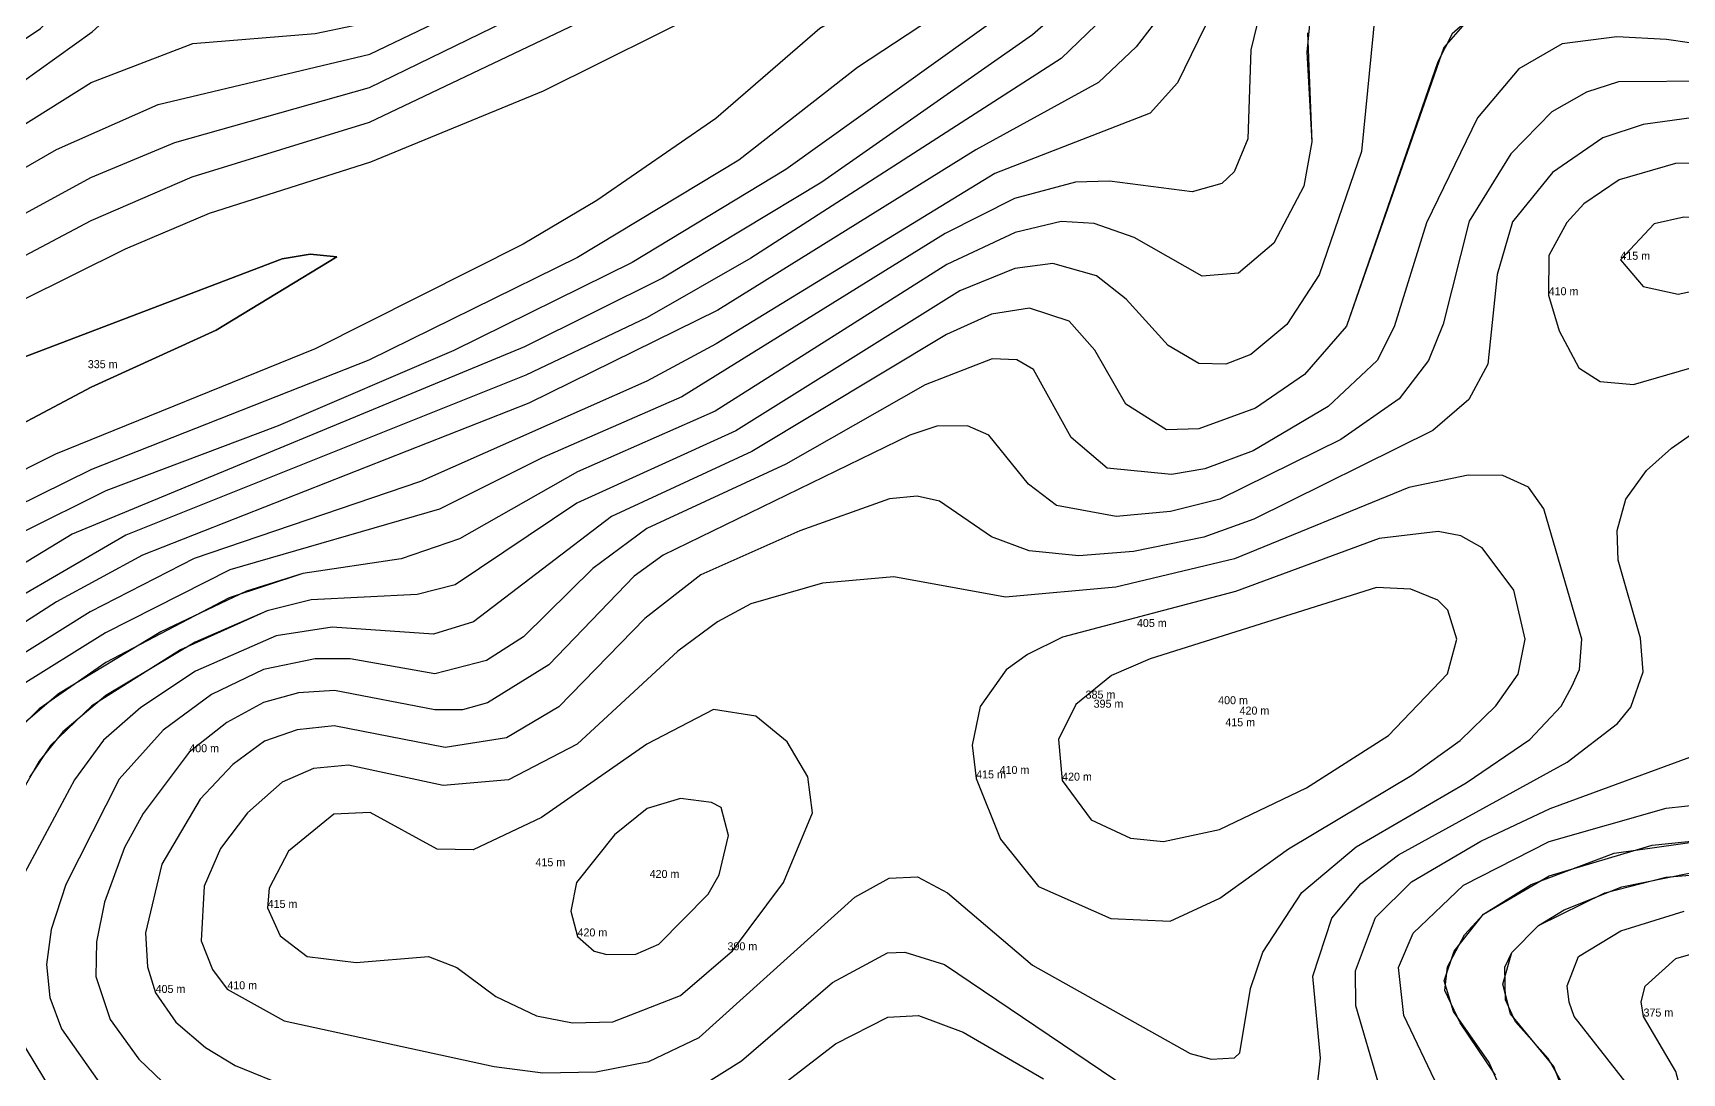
# Model space of a CAD drawing. Extents: x 104.513 to 104.5295, y 28.4567 to 28.4663.
# Drawn here: x 104.516155 to 104.520084, y 28.458742 to 28.461218 of the extents above; entities that cross this region are included whole.
import ezdxf

# ---------------------------------------------------------------- set-up
doc = ezdxf.new("R2010")
doc.units = 0
doc.header["$MEASUREMENT"] = 0
for name, color, linetype in [('Contour_Line_Intermediate', 7, 'Continuous'), ('Contour_Line_Major', 7, 'Continuous'), ('Contour_Line_Minor', 7, 'Continuous'), ('FeatureAttribs', 7, 'Continuous'), ('Iso-height_Area', 7, 'Continuous')]:
    doc.layers.add(name, color=color, linetype=linetype)

# ---------------------------------------------------------------- blocks, each defined once
blk = doc.blocks.new('FEATURE')

msp = doc.modelspace()

# ---------------------------------------------------------------- linework, layer by layer
at = {"layer": 'Contour_Line_Intermediate', "color": 36, "true_color": 0x804000}
for points in [[(104.5204331, 28.4621419, 375), (104.5200652, 28.461982, 375), (104.5196889, 28.4617746, 375), (104.5194885, 28.4616507, 375), (104.5192633, 28.4614836, 375), (104.519132, 28.4613611, 375), (104.519079, 28.4612697, 375), (104.5190571, 28.4611782, 375), (104.5190493, 28.4609661, 375), (104.5190174, 28.4608875, 375), (104.5189878, 28.46086, 375), (104.5189166, 28.4608403, 375), (104.51872, 28.4608658, 375), (104.5186391, 28.4608631, 375), (104.5184938, 28.4608242, 375), (104.5183284, 28.4607412, 375), (104.5177008, 28.4603517, 375), (104.5173681, 28.4602067, 375), (104.5171234, 28.4600841, 375), (104.5166246, 28.4599399, 375), (104.5163277, 28.45979, 375), (104.5161194, 28.4596598, 375)], [(104.5200884, 28.4586738, 375), (104.5200693, 28.4587458, 375), (104.5199923, 28.4588763, 375), (104.5199871, 28.4589112, 375), (104.519996, 28.4589488, 375), (104.5200696, 28.4590143, 375), (104.5201714, 28.4590438, 375)]]:
    msp.add_polyline3d(points, dxfattribs=at)
at = {"layer": 'Contour_Line_Major', "color": 36, "true_color": 0x804000}
for points in [[(104.515385, 28.4603797, 350), (104.5162932, 28.4608745, 350), (104.5164935, 28.4609579, 350), (104.5169573, 28.4610886, 350), (104.5176604, 28.4614315, 350)], [(104.5184793, 28.4612728, 350), (104.5179487, 28.4608935, 350), (104.5175827, 28.4606717, 350), (104.5171578, 28.4604626, 350), (104.5167391, 28.4602829, 350), (104.5163285, 28.4601282, 350), (104.5161283, 28.4600284, 350)], [(104.5201622, 28.4611034, 400), (104.5199324, 28.4611019, 400), (104.5198561, 28.4610774, 400), (104.5197739, 28.4610305, 400), (104.5196763, 28.4609303, 400), (104.5195769, 28.4607706, 400), (104.5195151, 28.4605247, 400), (104.51948, 28.4604383, 400), (104.5194098, 28.460347, 400), (104.5192715, 28.46025, 400), (104.5189832, 28.4601082, 400), (104.5188657, 28.4600786, 400), (104.5187363, 28.4600667, 400), (104.5185941, 28.4600935, 400), (104.518527, 28.4601438, 400), (104.5184329, 28.4602609, 400), (104.5183815, 28.460283, 400), (104.518309, 28.4602818, 400), (104.5182447, 28.4602609, 400), (104.517657, 28.4599748, 400), (104.5175876, 28.4599249, 400), (104.5173844, 28.4597136, 400), (104.5172378, 28.4596234, 400), (104.5171785, 28.4596069, 400), (104.517113, 28.4596066, 400), (104.5168734, 28.459653, 400), (104.5167876, 28.4596469, 400), (104.5167045, 28.4596239, 400), (104.516617, 28.4595767, 400), (104.5165276, 28.4595056, 400), (104.5164176, 28.4593601, 400), (104.5163732, 28.4592787, 400), (104.516326, 28.459149, 400), (104.5163064, 28.459054, 400), (104.5163054, 28.458972, 400), (104.5163393, 28.4588692, 400), (104.5164072, 28.4587747, 400), (104.5165378, 28.4586503, 400)], [(104.5193615, 28.4587144, 400), (104.5193072, 28.458902, 400), (104.5193064, 28.4589852, 400), (104.5193539, 28.4591119, 400), (104.5194398, 28.4591973, 400), (104.5196045, 28.4592937, 400), (104.5197697, 28.4593715, 400), (104.5201052, 28.4594951, 400)], [(104.5178666, 28.4586566, 400), (104.5180672, 28.4588113, 400), (104.5181921, 28.4588751, 400), (104.5182648, 28.4588791, 400), (104.5183717, 28.4588392, 400), (104.5185624, 28.4587278, 400)]]:
    msp.add_polyline3d(points, dxfattribs=at)
at = {"layer": 'Contour_Line_Minor', "color": 36, "true_color": 0x804000}
for points in [[(104.5155473, 28.4608102, 370), (104.5161729, 28.4612291, 370), (104.5163007, 28.4613504, 370), (104.5164681, 28.4616078, 370), (104.5165358, 28.4616285, 370), (104.5166078, 28.461612, 370), (104.5167531, 28.4614795, 370), (104.5168635, 28.4614254, 370), (104.5169955, 28.4614322, 370), (104.5171729, 28.4614999, 370), (104.5175351, 28.4616771, 370), (104.5177347, 28.4617912, 370), (104.5184773, 28.46235, 370), (104.5186904, 28.4625552, 370), (104.5187801, 28.4626252, 370), (104.5188617, 28.4626642, 370), (104.5191555, 28.4627546, 370), (104.519394, 28.4629175, 370)], [(104.5129824, 28.4588866, 355), (104.5130657, 28.4589158, 355), (104.5131582, 28.4589767, 355), (104.5136131, 28.4593554, 355), (104.5138731, 28.4596645, 355), (104.5140374, 28.459937, 355), (104.5141402, 28.4600351, 355), (104.5142188, 28.4600556, 355), (104.5143015, 28.4600519, 355), (104.5145624, 28.4600007, 355), (104.5147198, 28.4600296, 355), (104.5149673, 28.4601823, 355), (104.5152946, 28.460413, 355), (104.5162114, 28.460941, 355), (104.5164534, 28.461048, 355), (104.5169577, 28.461168, 355), (104.5174961, 28.461427, 355), (104.5177815, 28.4615852, 355), (104.518532, 28.4621082, 355), (104.5190234, 28.4624103, 355), (104.5197287, 28.4627532, 355), (104.5199463, 28.4628222, 355), (104.520178, 28.4628602, 355)], [(104.516128, 28.4611003, 365), (104.5162966, 28.461221, 365), (104.5164699, 28.4613789, 365), (104.5165185, 28.4614077, 365), (104.5165924, 28.4614089, 365), (104.5167649, 28.461332, 365), (104.5168786, 28.4613208, 365), (104.5169989, 28.4613471, 365), (104.5172876, 28.4614765, 365), (104.5177789, 28.4617389, 365), (104.518813, 28.4625068, 365), (104.5189433, 28.4625774, 365), (104.5191907, 28.4626754, 365), (104.5195191, 28.4628689, 365)], [(104.5156312, 28.4606855, 360), (104.5162936, 28.4611003, 360), (104.5165359, 28.4611934, 360), (104.5168273, 28.4612172, 360), (104.5169188, 28.4612365, 360), (104.5173696, 28.4614407, 360), (104.51782, 28.4616882, 360), (104.5184438, 28.4621368, 360), (104.5189418, 28.4624671, 360), (104.5196057, 28.4628001, 360)], [(104.5153851, 28.4602912, 345), (104.5162935, 28.4607715, 345), (104.5165348, 28.4608761, 345), (104.5169574, 28.4610063, 345), (104.5176633, 28.4613426, 345), (104.5178717, 28.4614655, 345), (104.5184503, 28.4618732, 345), (104.5191893, 28.4622937, 345), (104.5197204, 28.4625261, 345), (104.5198042, 28.4625331, 345), (104.5198374, 28.4625233, 345), (104.519856, 28.4624873, 345), (104.519829, 28.4623967, 345), (104.5197198, 28.4622877, 345), (104.5191154, 28.4618688, 345), (104.5184165, 28.4613326, 345), (104.5181195, 28.4611365, 345), (104.5178369, 28.4609154, 345), (104.5174523, 28.4606835, 345), (104.5169557, 28.4604394, 345), (104.5162948, 28.4601791, 345), (104.5160477, 28.4600574, 345)], [(104.5201664, 28.462558, 355), (104.52006, 28.4623412, 355), (104.5199916, 28.4622495, 355), (104.5198959, 28.462181, 355), (104.5195268, 28.4619647, 355), (104.519109, 28.4616825, 355), (104.5188482, 28.4614858, 355), (104.5185369, 28.4612137, 355), (104.518035, 28.4608635, 355), (104.5176549, 28.4606345, 355), (104.517326, 28.4604711, 355), (104.5162489, 28.4600249, 355), (104.5157485, 28.4597213, 355)], [(104.5201401, 28.4622623, 360), (104.5200511, 28.4621916, 360), (104.5195224, 28.461886, 360), (104.5190769, 28.4615835, 360), (104.5188928, 28.4614351, 360), (104.5186046, 28.4611572, 360), (104.5178656, 28.460682, 360), (104.5176186, 28.4605408, 360), (104.5173298, 28.4604035, 360), (104.5163762, 28.4600229, 360), (104.5159635, 28.4597831, 360)], [(104.520466, 28.4622695, 370), (104.5197186, 28.4618627, 370), (104.5193574, 28.4616359, 370), (104.5191637, 28.4614928, 370), (104.5190378, 28.4613766, 370), (104.5189809, 28.4613021, 370), (104.5188817, 28.4610995, 370), (104.5188167, 28.4610278, 370), (104.5184467, 28.4608838, 370), (104.5177829, 28.4604783, 370), (104.5176174, 28.4603896, 370), (104.5170782, 28.4601506, 370), (104.516539, 28.4599668, 370), (104.5162917, 28.45984, 370), (104.5160144, 28.4596673, 370)], [(104.520148, 28.4621698, 365), (104.5196855, 28.4619133, 365), (104.5193145, 28.4616792, 365), (104.5189872, 28.461428, 365), (104.5189047, 28.4613433, 365), (104.5187839, 28.461185, 365), (104.5186939, 28.4611003, 365), (104.5184013, 28.4609405, 365), (104.5177866, 28.4605581, 365), (104.5173364, 28.4603369, 365), (104.5164161, 28.4599753, 365), (104.5162116, 28.4598639, 365), (104.5158792, 28.4596507, 365)], [(104.5157564, 28.4603971, 340), (104.5163755, 28.460704, 340), (104.5165758, 28.4607896, 340), (104.5169599, 28.4609119, 340), (104.5173718, 28.4610806, 340), (104.517784, 28.4612853, 340), (104.517953, 28.4613829, 340), (104.5183693, 28.4616982, 340), (104.5184808, 28.4617679, 340), (104.5187252, 28.4618584, 340), (104.5187899, 28.4618577, 340), (104.5187963, 28.4618358, 340), (104.5187456, 28.4617592, 340), (104.518662, 28.4616755, 340), (104.5184765, 28.4615221, 340), (104.5182407, 28.461352, 340), (104.5180297, 28.4612288, 340), (104.5177822, 28.4610151, 340), (104.5174986, 28.4608196, 340), (104.5173233, 28.4607158, 340), (104.5168275, 28.4604666, 340), (104.5162091, 28.4602154, 340), (104.5157947, 28.4600074, 340)], [(104.5196558, 28.461321, 390), (104.5195366, 28.4612167, 390), (104.5195021, 28.4611494, 390), (104.5192847, 28.4605203, 390), (104.5191843, 28.460405, 390), (104.5190678, 28.4603253, 390), (104.5189331, 28.4602756, 390), (104.5188559, 28.4602735, 390), (104.5187588, 28.4603348, 390), (104.518685, 28.4604628, 390), (104.5186242, 28.4605318, 390), (104.5185296, 28.4605632, 390), (104.5184389, 28.4605488, 390), (104.5183319, 28.4605006, 390), (104.517868, 28.4602215, 390), (104.5175335, 28.4600672, 390), (104.5172047, 28.459816, 390), (104.5171094, 28.4597869, 390), (104.5168677, 28.4598037, 390), (104.516735, 28.4597828, 390), (104.5165421, 28.4596984, 390), (104.5164123, 28.4596124, 390), (104.5163235, 28.4595342, 390), (104.5162544, 28.45944, 390), (104.5161233, 28.4591957, 390)], [(104.5193526, 28.4612669, 385), (104.5193201, 28.4609363, 385), (104.5192197, 28.4606421, 385), (104.5191422, 28.4605243, 385), (104.5190571, 28.4604529, 385), (104.5189973, 28.4604295, 385), (104.5189332, 28.4604313, 385), (104.5188597, 28.4604742, 385), (104.5187594, 28.4605849, 385), (104.5186894, 28.46064, 385), (104.5185848, 28.4606697, 385), (104.5184947, 28.4606574, 385), (104.5183631, 28.4606043, 385), (104.5178298, 28.4602708, 385), (104.5174508, 28.4600984, 385), (104.5171614, 28.4599046, 385), (104.5170704, 28.4598814, 385), (104.5168179, 28.4598686, 385), (104.5167135, 28.4598422, 385), (104.5165414, 28.4597679, 385), (104.516329, 28.4596408, 385), (104.5162264, 28.4595543, 385), (104.5161699, 28.4594842, 385), (104.5160041, 28.4591942, 385)], [(104.5191978, 28.4612554, 380), (104.5191902, 28.4611727, 380), (104.5192023, 28.4609592, 380), (104.5191834, 28.4608535, 380), (104.5191113, 28.4607181, 380), (104.5190272, 28.4606466, 380), (104.5189411, 28.4606389, 380), (104.5187785, 28.4607311, 380), (104.5186832, 28.4607647, 380), (104.5186046, 28.4607692, 380), (104.5184953, 28.4607431, 380), (104.5183328, 28.460667, 380), (104.5177809, 28.4603182, 380), (104.5174523, 28.4601733, 380), (104.5171712, 28.4600137, 380), (104.5170324, 28.4599665, 380), (104.5167984, 28.4599312, 380), (104.5166638, 28.4598893, 380), (104.5164599, 28.4597926, 380), (104.5162158, 28.4596447, 380), (104.516126, 28.4595677, 380)], [(104.520321, 28.4611635, 395), (104.5200474, 28.4612027, 395), (104.5199291, 28.461209, 395), (104.5197984, 28.4611927, 395), (104.5196952, 28.4611327, 395), (104.5195969, 28.4610167, 395), (104.519475, 28.4607666, 395), (104.5193983, 28.4605187, 395), (104.5193574, 28.4604381, 395), (104.5192407, 28.4603287, 395), (104.5190621, 28.4602236, 395), (104.5189469, 28.4601802, 395), (104.5188677, 28.4601671, 395), (104.5187144, 28.4601822, 395), (104.5186285, 28.4602554, 395), (104.5185386, 28.4604169, 395), (104.5184995, 28.4604397, 395), (104.5184404, 28.4604422, 395), (104.5182808, 28.4603803, 395), (104.5179493, 28.4601916, 395), (104.5176181, 28.4600381, 395), (104.5174891, 28.4599435, 395), (104.5173238, 28.4597807, 395), (104.5172358, 28.4597242, 395), (104.5171123, 28.4596924, 395), (104.516911, 28.4597284, 395), (104.5168276, 28.4597284, 395), (104.5167045, 28.4597027, 395), (104.5165807, 28.4596429, 395), (104.5164652, 28.4595586, 395), (104.5163604, 28.4594412, 395), (104.5162334, 28.4591908, 395), (104.5161984, 28.4590839, 395), (104.5161875, 28.4590006, 395), (104.5161954, 28.4589217, 395), (104.5162235, 28.4588471, 395), (104.5164643, 28.4585043, 395)], [(104.5201125, 28.461017, 405), (104.5199915, 28.4610005, 405), (104.5198951, 28.4609688, 405), (104.5197752, 28.4608858, 405), (104.5196804, 28.4607684, 405), (104.5196439, 28.4606436, 405), (104.5196214, 28.4604298, 405), (104.5195761, 28.4603456, 405), (104.51949, 28.4602721, 405), (104.5190637, 28.4600608, 405), (104.5189449, 28.4600181, 405), (104.5187773, 28.4599835, 405), (104.5186471, 28.4599733, 405), (104.5185287, 28.4599854, 405), (104.5184392, 28.4600184, 405), (104.5183154, 28.4601035, 405), (104.518262, 28.4601157, 405), (104.5181956, 28.4601092, 405), (104.5179819, 28.4600329, 405), (104.5177467, 28.4599283, 405), (104.5176128, 28.459824, 405), (104.5174083, 28.4596136, 405), (104.5172837, 28.4595396, 405), (104.5171376, 28.4595173, 405), (104.5168726, 28.4595689, 405), (104.5167847, 28.4595589, 405), (104.5167069, 28.459532, 405), (104.5166315, 28.4594761, 405), (104.5165539, 28.4593937, 405), (104.5164622, 28.4592389, 405), (104.5164236, 28.4590755, 405), (104.5164282, 28.4589947, 405), (104.5164474, 28.4589325, 405), (104.5164959, 28.4588632, 405), (104.5165662, 28.4588025, 405), (104.5166368, 28.4587595, 405), (104.5167696, 28.4587061, 405)], [(104.5204402, 28.4606857, 410), (104.5204089, 28.460777, 410), (104.5203236, 28.4608579, 410), (104.5201898, 28.460909, 410), (104.5200685, 28.4609073, 410), (104.519934, 28.4608684, 410), (104.5198504, 28.4608113, 410), (104.5198095, 28.4607673, 410), (104.5197669, 28.4606883, 410), (104.5197663, 28.4605939, 410), (104.5197911, 28.4605089, 410), (104.5198384, 28.4604207, 410), (104.5198892, 28.4603882, 410), (104.5199682, 28.4603816, 410), (104.5201026, 28.4604204, 410), (104.5202642, 28.460499, 410), (104.5203936, 28.460607, 410), (104.5204402, 28.4606857, 410)], [(104.5202346, 28.4606857, 415), (104.5201993, 28.4607598, 415), (104.5201643, 28.4607763, 415), (104.5200885, 28.4607796, 415), (104.5200178, 28.4607642, 415), (104.5199371, 28.4606783, 415), (104.5199917, 28.4606145, 415), (104.5200748, 28.4605963, 415), (104.5201308, 28.4606082, 415), (104.5202346, 28.4606857, 415)], [(104.5168792, 28.4606857, 335), (104.5165914, 28.4605104, 335), (104.516294, 28.4603752, 335), (104.5159998, 28.4602195, 335), (104.5158443, 28.4601648, 335), (104.5157529, 28.4601486, 335), (104.5156926, 28.4601615, 335), (104.5156962, 28.4601908, 335), (104.5157558, 28.4602662, 335), (104.515912, 28.4603621, 335), (104.5167489, 28.4606803, 335), (104.5168155, 28.4606917, 335), (104.5168792, 28.4606857, 335)], [(104.5192135, 28.458692, 405), (104.5192229, 28.4587772, 405), (104.5192047, 28.4589726, 405), (104.5192497, 28.4591106, 405), (104.5193187, 28.4591931, 405), (104.5194084, 28.4592613, 405), (104.5198103, 28.4594817, 405), (104.5199302, 28.4595742, 405), (104.519962, 28.459613, 405), (104.5199917, 28.4596973, 405), (104.5199853, 28.4597775, 405), (104.5199316, 28.4599627, 405), (104.5199297, 28.4600333, 405), (104.5199504, 28.4601079, 405), (104.5199998, 28.4601765, 405), (104.5200589, 28.4602298, 405), (104.5204263, 28.460487, 405)], [(104.5198454, 28.4597751, 410), (104.5197547, 28.4600852, 410), (104.5197184, 28.4601372, 410), (104.5196568, 28.460165, 410), (104.5195749, 28.4601658, 410), (104.5194334, 28.4601358, 410), (104.5190177, 28.4599664, 410), (104.518735, 28.4598988, 410), (104.5184719, 28.4598747, 410), (104.5182061, 28.4599232, 410), (104.5180365, 28.4599082, 410), (104.5178658, 28.4598588, 410), (104.5177864, 28.4598162, 410), (104.5176917, 28.4597467, 410), (104.5174514, 28.4595247, 410), (104.5172883, 28.4594399, 410), (104.5171327, 28.4594264, 410), (104.5169068, 28.4594748, 410), (104.5168233, 28.4594668, 410), (104.5167491, 28.4594344, 410), (104.5166663, 28.4593616, 410), (104.5166019, 28.4592762, 410), (104.5165632, 28.4591869, 410), (104.5165558, 28.4590564, 410), (104.5165832, 28.4589882, 410), (104.5166183, 28.4589413, 410), (104.5167538, 28.4588665, 410), (104.5172542, 28.458757, 410), (104.51737, 28.4587425, 410), (104.5174968, 28.4587447, 410), (104.5176222, 28.458769, 410), (104.5177422, 28.4588266, 410), (104.518113, 28.4591607, 410), (104.5181949, 28.4592056, 410), (104.5182624, 28.459209, 410), (104.5183341, 28.4591706, 410), (104.5185368, 28.4589988, 410), (104.5189122, 28.4587884, 410), (104.5189626, 28.4587747, 410), (104.5190177, 28.4587781, 410), (104.5190302, 28.4587896, 410), (104.5190559, 28.4589428, 410), (104.5190857, 28.4590297, 410), (104.5191785, 28.4591718, 410), (104.5193074, 28.4592808, 410), (104.5195696, 28.4594328, 410), (104.5197212, 28.4595364, 410), (104.5197964, 28.4596152, 410), (104.5198219, 28.4596625, 410), (104.5198397, 28.4597025, 410), (104.5198454, 28.4597751, 410)], [(104.5197102, 28.4597751, 415), (104.5196836, 28.4598918, 415), (104.5196082, 28.4599927, 415), (104.5195568, 28.4600207, 415), (104.5195033, 28.4600312, 415), (104.5193624, 28.4600143, 415), (104.5190202, 28.4598883, 415), (104.518608, 28.4597798, 415), (104.5185243, 28.4597387, 415), (104.5184736, 28.4597017, 415), (104.518412, 28.4596144, 415), (104.5183927, 28.4595228, 415), (104.5184023, 28.4594434, 415), (104.5184607, 28.4592987, 415), (104.5185508, 28.4591862, 415), (104.5187229, 28.4591097, 415), (104.5188644, 28.4591038, 415), (104.5189831, 28.4591581, 415), (104.5191467, 28.4592758, 415), (104.5194406, 28.4594509, 415), (104.5195555, 28.4595339, 415), (104.5196401, 28.4596164, 415), (104.5196939, 28.4596915, 415), (104.5197102, 28.4597751, 415)], [(104.5195475, 28.4597751, 420), (104.5195258, 28.4598436, 420), (104.5195024, 28.4598678, 420), (104.5194379, 28.4598941, 420), (104.5193559, 28.4598978, 420), (104.5188173, 28.4597283, 420), (104.5187251, 28.4596887, 420), (104.5186396, 28.4596191, 420), (104.5185983, 28.4595358, 420), (104.5186071, 28.459438, 420), (104.5186766, 28.459345, 420), (104.5187699, 28.4593012, 420), (104.5188484, 28.4592928, 420), (104.5189818, 28.4593221, 420), (104.5191892, 28.4594206, 420), (104.5193844, 28.4595458, 420), (104.5195254, 28.4596923, 420), (104.5195475, 28.4597751, 420)], [(104.5180127, 28.4593612, 415), (104.518001, 28.4594474, 415), (104.5179524, 28.4595305, 415), (104.5178772, 28.4595919, 415), (104.5177768, 28.4596074, 415), (104.5176178, 28.4595253, 415), (104.5173671, 28.4593499, 415), (104.5172041, 28.4592732, 415), (104.5171179, 28.4592747, 415), (104.5169585, 28.4593618, 415), (104.516872, 28.4593585, 415), (104.5167639, 28.4592701, 415), (104.5167176, 28.4591817, 415), (104.5167143, 28.4591349, 415), (104.516744, 28.4590687, 415), (104.5168083, 28.459019, 415), (104.516925, 28.4590048, 415), (104.5170973, 28.459019, 415), (104.517165, 28.4589929, 415), (104.5172578, 28.4589239, 415), (104.517355, 28.4588784, 415), (104.517441, 28.4588611, 415), (104.517537, 28.458864, 415), (104.5176977, 28.4589268, 415), (104.5178215, 28.4590325, 415), (104.5179437, 28.4591954, 415), (104.5180127, 28.4593612, 415)], [(104.5178122, 28.4593072, 420), (104.5177952, 28.4593739, 420), (104.5177715, 28.459386, 420), (104.5176977, 28.4593957, 420), (104.5176188, 28.4593715, 420), (104.517541, 28.4593093, 420), (104.5174505, 28.4591955, 420), (104.5174365, 28.4591272, 420), (104.5174526, 28.4590671, 420), (104.5174926, 28.4590324, 420), (104.5175225, 28.4590239, 420), (104.5175912, 28.459025, 420), (104.5176465, 28.459049, 420), (104.5177642, 28.4591676, 420), (104.5177903, 28.4592135, 420), (104.5178122, 28.4593072, 420)], [(104.5195033, 28.458707, 395), (104.5194209, 28.4588787, 395), (104.5194089, 28.4589934, 395), (104.5194438, 28.4590746, 395), (104.5195632, 28.4591891, 395), (104.5197678, 28.4592931, 395), (104.5200463, 28.4593727, 395), (104.5201774, 28.4593869, 395)], [(104.5196533, 28.458701, 390), (104.5196245, 28.4587672, 390), (104.5195394, 28.4588886, 390), (104.5195174, 28.4589612, 390), (104.5195414, 28.4590323, 390), (104.519611, 28.4591203, 390), (104.5197676, 28.4592116, 390), (104.5200126, 28.4592844, 390), (104.5201762, 28.4593011, 390)], [(104.5198171, 28.4586585, 385), (104.519779, 28.4587575, 385), (104.5196755, 28.4588828, 385), (104.5196568, 28.4589531, 385), (104.5196789, 28.4590288, 385), (104.519742, 28.4590928, 385), (104.5199002, 28.4591707, 385), (104.5200457, 28.4592086, 385), (104.5202163, 28.4592223, 385)], [(104.5199512, 28.4587182, 380), (104.5198272, 28.4588767, 380), (104.5198154, 28.4589104, 380), (104.5198101, 28.4589498, 380), (104.5198374, 28.4590194, 380), (104.5199385, 28.4590807, 380), (104.5200888, 28.459127, 380)], [(104.5177024, 28.4586826, 405), (104.5178435, 28.4587708, 405), (104.51806, 28.4589571, 405), (104.5181914, 28.4590279, 405), (104.5182326, 28.4590298, 405), (104.5183268, 28.4590001, 405), (104.518794, 28.4586849, 405)], [(104.5160955, 28.4588706, 390), (104.5163087, 28.4585173, 390), (104.5163135, 28.4584394, 390), (104.516284, 28.4583587, 390), (104.516219, 28.4583107, 390), (104.5161359, 28.4582794, 390)]]:
    msp.add_polyline3d(points, dxfattribs=at)
at = {"layer": 'Iso-height_Area', "color": 80, "true_color": 0x46fe00}
for points in [[(104.5155473, 28.4608102, 370), (104.5161729, 28.4612291, 370), (104.5163007, 28.4613504, 370), (104.5164681, 28.4616078, 370), (104.5165358, 28.4616285, 370), (104.5166078, 28.461612, 370), (104.5167531, 28.4614795, 370), (104.5168635, 28.4614254, 370), (104.5169955, 28.4614322, 370), (104.5171729, 28.4614999, 370), (104.5175351, 28.4616771, 370), (104.5177347, 28.4617912, 370), (104.5184773, 28.46235, 370), (104.5186904, 28.4625552, 370), (104.5187801, 28.4626252, 370), (104.5188617, 28.4626642, 370), (104.5191555, 28.4627546, 370), (104.519394, 28.4629175, 370)], [(104.5207281, 28.4623982, 370), (104.5198909, 28.4619601, 370), (104.5193574, 28.4616359, 370), (104.5191637, 28.4614928, 370), (104.5190378, 28.4613766, 370), (104.5189809, 28.4613021, 370), (104.5188817, 28.4610995, 370), (104.5188167, 28.4610278, 370), (104.5184467, 28.4608838, 370), (104.5177829, 28.4604783, 370), (104.5176174, 28.4603896, 370), (104.5170782, 28.4601506, 370), (104.516539, 28.4599668, 370), (104.5162917, 28.45984, 370), (104.5160144, 28.4596673, 370)]]:
    msp.add_polyline3d(points, dxfattribs=at)
at = {"layer": 'Iso-height_Area', "color": 80, "true_color": 0x2afe00}
for points in [[(104.516128, 28.4611003, 365), (104.5162966, 28.461221, 365), (104.5164699, 28.4613789, 365), (104.5165185, 28.4614077, 365), (104.5165924, 28.4614089, 365), (104.5167649, 28.461332, 365), (104.5168786, 28.4613208, 365), (104.5169989, 28.4613471, 365), (104.5172876, 28.4614765, 365), (104.5177789, 28.4617389, 365), (104.518813, 28.4625068, 365), (104.5189433, 28.4625774, 365), (104.5191907, 28.4626754, 365), (104.5195191, 28.4628689, 365)], [(104.520148, 28.4621698, 365), (104.5196855, 28.4619133, 365), (104.5193145, 28.4616792, 365), (104.5189872, 28.461428, 365), (104.5189047, 28.4613433, 365), (104.5187839, 28.461185, 365), (104.5186939, 28.4611003, 365), (104.5184013, 28.4609405, 365), (104.5177866, 28.4605581, 365), (104.5173364, 28.4603369, 365), (104.5164161, 28.4599753, 365), (104.5162116, 28.4598639, 365), (104.5158792, 28.4596507, 365)]]:
    msp.add_polyline3d(points, dxfattribs=at)
at = {"layer": 'Iso-height_Area', "color": 3, "true_color": 0x00fe18}
for points in [[(104.5152946, 28.460413, 355), (104.5162114, 28.460941, 355), (104.5164534, 28.461048, 355), (104.5169577, 28.461168, 355), (104.5174961, 28.461427, 355), (104.5177815, 28.4615852, 355), (104.518532, 28.4621082, 355), (104.5190234, 28.4624103, 355), (104.5197287, 28.4627532, 355), (104.5199463, 28.4628222, 355)], [(104.5201664, 28.462558, 355), (104.52006, 28.4623412, 355), (104.5199916, 28.4622495, 355), (104.5198959, 28.462181, 355), (104.5195268, 28.4619647, 355), (104.519109, 28.4616825, 355), (104.5188482, 28.4614858, 355), (104.5185369, 28.4612137, 355), (104.518035, 28.4608635, 355), (104.5176549, 28.4606345, 355), (104.517326, 28.4604711, 355), (104.5162489, 28.4600249, 355), (104.5157485, 28.4597213, 355)]]:
    msp.add_polyline3d(points, dxfattribs=at)
at = {"layer": 'Iso-height_Area', "color": 3, "true_color": 0x0efe00}
for points in [[(104.5156312, 28.4606855, 360), (104.5162936, 28.4611003, 360), (104.5165359, 28.4611934, 360), (104.5168273, 28.4612172, 360), (104.5169188, 28.4612365, 360), (104.5173696, 28.4614407, 360), (104.51782, 28.4616882, 360), (104.5184438, 28.4621368, 360), (104.5189418, 28.4624671, 360), (104.5196057, 28.4628001, 360)], [(104.5201401, 28.4622623, 360), (104.5200511, 28.4621916, 360), (104.5196061, 28.4619378, 360), (104.5192241, 28.4616891, 360), (104.5188928, 28.4614351, 360), (104.5186046, 28.4611572, 360), (104.5178656, 28.460682, 360), (104.5176186, 28.4605408, 360), (104.5173298, 28.4604035, 360), (104.5163762, 28.4600229, 360), (104.5159635, 28.4597831, 360)]]:
    msp.add_polyline3d(points, dxfattribs=at)
at = {"layer": 'Iso-height_Area', "color": 110, "true_color": 0x00fe88}
msp.add_polyline3d([(104.5153851, 28.4602912, 345), (104.5162935, 28.4607715, 345), (104.5165348, 28.4608761, 345), (104.5169574, 28.4610063, 345), (104.5176633, 28.4613426, 345), (104.5178717, 28.4614655, 345), (104.5184503, 28.4618732, 345), (104.5191893, 28.4622937, 345), (104.5197204, 28.4625261, 345), (104.5198042, 28.4625331, 345), (104.5198374, 28.4625233, 345), (104.519856, 28.4624873, 345), (104.519829, 28.4623967, 345), (104.5197198, 28.4622877, 345), (104.5191154, 28.4618688, 345), (104.5184165, 28.4613326, 345), (104.5181195, 28.4611365, 345), (104.5178369, 28.4609154, 345), (104.5174523, 28.4606835, 345), (104.5169557, 28.4604394, 345), (104.5162948, 28.4601791, 345), (104.5160477, 28.4600574, 345)], dxfattribs=at)
at = {"layer": 'Iso-height_Area', "color": 70, "true_color": 0x62fe00}
for points in [[(104.5204331, 28.4621419, 375), (104.5200652, 28.461982, 375), (104.5196889, 28.4617746, 375), (104.5194885, 28.4616507, 375), (104.5192633, 28.4614836, 375), (104.519132, 28.4613611, 375), (104.519079, 28.4612697, 375), (104.5190571, 28.4611782, 375), (104.5190493, 28.4609661, 375), (104.5190174, 28.4608875, 375), (104.5189878, 28.46086, 375), (104.5189166, 28.4608403, 375), (104.51872, 28.4608658, 375), (104.5186391, 28.4608631, 375), (104.5184938, 28.4608242, 375), (104.5183284, 28.4607412, 375), (104.5177008, 28.4603517, 375), (104.5173681, 28.4602067, 375), (104.5171234, 28.4600841, 375), (104.5166246, 28.4599399, 375), (104.5163277, 28.45979, 375), (104.5161194, 28.4596598, 375)], [(104.5200884, 28.4586738, 375), (104.5200693, 28.4587458, 375), (104.5199923, 28.4588763, 375), (104.5199871, 28.4589112, 375), (104.519996, 28.4589488, 375), (104.5200696, 28.4590143, 375), (104.5201714, 28.4590438, 375)]]:
    msp.add_polyline3d(points, dxfattribs=at)
at = {"layer": 'Iso-height_Area', "color": 120, "true_color": 0x00fec0}
msp.add_polyline3d([(104.5157564, 28.4603971, 340), (104.5163755, 28.460704, 340), (104.5165758, 28.4607896, 340), (104.5169599, 28.4609119, 340), (104.5173718, 28.4610806, 340), (104.517784, 28.4612853, 340), (104.517953, 28.4613829, 340), (104.5183693, 28.4616982, 340), (104.5184808, 28.4617679, 340), (104.5187252, 28.4618584, 340), (104.5187899, 28.4618577, 340), (104.5187963, 28.4618358, 340), (104.5187456, 28.4617592, 340), (104.518662, 28.4616755, 340), (104.5184765, 28.4615221, 340), (104.5182407, 28.461352, 340), (104.5180297, 28.4612288, 340), (104.5177822, 28.4610151, 340), (104.5174986, 28.4608196, 340), (104.5173233, 28.4607158, 340), (104.5168275, 28.4604666, 340), (104.5162091, 28.4602154, 340), (104.5157947, 28.4600074, 340)], dxfattribs=at)
at = {"layer": 'Iso-height_Area', "color": 100, "true_color": 0x00fe50}
for points in [[(104.515385, 28.4603797, 350), (104.5162932, 28.4608745, 350), (104.5164935, 28.4609579, 350), (104.5169573, 28.4610886, 350), (104.5176604, 28.4614315, 350)], [(104.5184793, 28.4612728, 350), (104.5179487, 28.4608935, 350), (104.5175827, 28.4606717, 350), (104.5171578, 28.4604626, 350), (104.5167391, 28.4602829, 350), (104.5163285, 28.4601282, 350), (104.5161283, 28.4600284, 350)]]:
    msp.add_polyline3d(points, dxfattribs=at)
at = {"layer": 'Iso-height_Area', "color": 60, "true_color": 0xb7fe00}
for points in [[(104.5196107, 28.4612921, 390), (104.5195166, 28.4611837, 390), (104.5192847, 28.4605203, 390), (104.5191843, 28.460405, 390), (104.5190678, 28.4603253, 390), (104.5189331, 28.4602756, 390), (104.5188559, 28.4602735, 390), (104.5187588, 28.4603348, 390), (104.518685, 28.4604628, 390), (104.5186242, 28.4605318, 390), (104.5185296, 28.4605632, 390), (104.5184389, 28.4605488, 390), (104.5183319, 28.4605006, 390), (104.517868, 28.4602215, 390), (104.5175335, 28.4600672, 390), (104.5172047, 28.459816, 390), (104.5171094, 28.4597869, 390), (104.5168677, 28.4598037, 390), (104.516735, 28.4597828, 390), (104.5165421, 28.4596984, 390), (104.5164123, 28.4596124, 390), (104.5163235, 28.4595342, 390), (104.5162544, 28.45944, 390), (104.5161233, 28.4591957, 390)], [(104.5196398, 28.4587365, 390), (104.5195553, 28.4588614, 390), (104.519519, 28.4589383, 390), (104.5195256, 28.4589947, 390), (104.519566, 28.4590708, 390), (104.519611, 28.4591203, 390), (104.5197246, 28.459191, 390), (104.5199225, 28.4592653, 390), (104.5199225, 28.4592653, 390), (104.5201762, 28.4593011, 390)], [(104.5160955, 28.4588706, 390), (104.5163087, 28.4585173, 390), (104.5163135, 28.4584394, 390), (104.516284, 28.4583587, 390), (104.516219, 28.4583107, 390), (104.5161359, 28.4582794, 390)]]:
    msp.add_polyline3d(points, dxfattribs=at)
at = {"layer": 'Iso-height_Area', "color": 70, "true_color": 0x9bfe00}
for points in [[(104.5193526, 28.4612669, 385), (104.5193201, 28.4609363, 385), (104.5192197, 28.4606421, 385), (104.5191422, 28.4605243, 385), (104.5190571, 28.4604529, 385), (104.5189973, 28.4604295, 385), (104.5189332, 28.4604313, 385), (104.5188597, 28.4604742, 385), (104.5187594, 28.4605849, 385), (104.5186894, 28.46064, 385), (104.5185848, 28.4606697, 385), (104.5184947, 28.4606574, 385), (104.5183631, 28.4606043, 385), (104.5178298, 28.4602708, 385), (104.5174508, 28.4600984, 385), (104.5171614, 28.4599046, 385), (104.5170704, 28.4598814, 385), (104.5168179, 28.4598686, 385), (104.5167135, 28.4598422, 385), (104.5165071, 28.4597494, 385), (104.5162958, 28.4596164, 385), (104.5161971, 28.4595217, 385), (104.5161469, 28.459446, 385)], [(104.5198106, 28.458697, 385), (104.5197654, 28.4587763, 385), (104.519687, 28.4588641, 385), (104.5196635, 28.4589164, 385), (104.5196623, 28.4589943, 385), (104.5196789, 28.4590288, 385), (104.519742, 28.4590928, 385), (104.5198032, 28.4591306, 385), (104.5199403, 28.4591848, 385), (104.5201012, 28.4592174, 385)]]:
    msp.add_polyline3d(points, dxfattribs=at)
at = {"layer": 'Iso-height_Area', "color": 70, "true_color": 0x7efe00}
for points in [[(104.5191916, 28.4612185, 380), (104.5192023, 28.4609592, 380), (104.5191834, 28.4608535, 380), (104.5191113, 28.4607181, 380), (104.5190272, 28.4606466, 380), (104.5189411, 28.4606389, 380), (104.5187785, 28.4607311, 380), (104.5186832, 28.4607647, 380), (104.5186046, 28.4607692, 380), (104.5184953, 28.4607431, 380), (104.5183328, 28.460667, 380), (104.5177809, 28.4603182, 380), (104.5174523, 28.4601733, 380), (104.5171712, 28.4600137, 380), (104.5170324, 28.4599665, 380), (104.5167984, 28.4599312, 380), (104.5166228, 28.4598731, 380), (104.5163286, 28.4597193, 380), (104.5161701, 28.4596089, 380), (104.5160863, 28.4595246, 380)], [(104.5199512, 28.4587182, 380), (104.5198272, 28.4588767, 380), (104.5198154, 28.4589104, 380), (104.5198101, 28.4589498, 380), (104.5198374, 28.4590194, 380), (104.5199385, 28.4590807, 380), (104.5200888, 28.459127, 380)]]:
    msp.add_polyline3d(points, dxfattribs=at)
at = {"layer": 'Iso-height_Area', "color": 60, "true_color": 0xd3fe00}
for points in [[(104.520321, 28.4611635, 395), (104.5200474, 28.4612027, 395), (104.5199291, 28.461209, 395), (104.5197984, 28.4611927, 395), (104.5196952, 28.4611327, 395), (104.5195969, 28.4610167, 395), (104.519475, 28.4607666, 395), (104.5193983, 28.4605187, 395), (104.5193574, 28.4604381, 395), (104.5192407, 28.4603287, 395), (104.5190621, 28.4602236, 395), (104.5189469, 28.4601802, 395), (104.5188677, 28.4601671, 395), (104.5187144, 28.4601822, 395), (104.5186285, 28.4602554, 395), (104.5185386, 28.4604169, 395), (104.5184995, 28.4604397, 395), (104.5184404, 28.4604422, 395), (104.5182808, 28.4603803, 395), (104.5179493, 28.4601916, 395), (104.5176181, 28.4600381, 395), (104.5174891, 28.4599435, 395), (104.5173238, 28.4597807, 395), (104.5172358, 28.4597242, 395), (104.5171123, 28.4596924, 395), (104.516911, 28.4597284, 395), (104.5168276, 28.4597284, 395), (104.5167045, 28.4597027, 395), (104.5165807, 28.4596429, 395), (104.5164652, 28.4595586, 395), (104.5163604, 28.4594412, 395), (104.5162334, 28.4591908, 395), (104.5161984, 28.4590839, 395), (104.5161875, 28.4590006, 395), (104.5161954, 28.4589217, 395), (104.5162235, 28.4588471, 395), (104.5164643, 28.4585043, 395)], [(104.5195033, 28.458707, 395), (104.5194209, 28.4588787, 395), (104.5194089, 28.4589934, 395), (104.5194438, 28.4590746, 395), (104.5195632, 28.4591891, 395), (104.5197678, 28.4592931, 395), (104.5200463, 28.4593727, 395), (104.5201774, 28.4593869, 395)]]:
    msp.add_polyline3d(points, dxfattribs=at)
at = {"layer": 'Iso-height_Area', "color": 2, "true_color": 0xeffe00}
for points in [[(104.5201622, 28.4611034, 400), (104.5199324, 28.4611019, 400), (104.5198561, 28.4610774, 400), (104.5197739, 28.4610305, 400), (104.5196763, 28.4609303, 400), (104.5195769, 28.4607706, 400), (104.5195151, 28.4605247, 400), (104.51948, 28.4604383, 400), (104.5194098, 28.460347, 400), (104.5192715, 28.46025, 400), (104.5189832, 28.4601082, 400), (104.5188657, 28.4600786, 400), (104.5187363, 28.4600667, 400), (104.5185941, 28.4600935, 400), (104.518527, 28.4601438, 400), (104.5184329, 28.4602609, 400), (104.5183815, 28.460283, 400), (104.518309, 28.4602818, 400), (104.5182447, 28.4602609, 400), (104.517657, 28.4599748, 400), (104.5175876, 28.4599249, 400), (104.5173844, 28.4597136, 400), (104.5172378, 28.4596234, 400), (104.5171785, 28.4596069, 400), (104.517113, 28.4596066, 400), (104.5168734, 28.459653, 400), (104.5167876, 28.4596469, 400), (104.5167045, 28.4596239, 400), (104.516617, 28.4595767, 400), (104.5165276, 28.4595056, 400), (104.5164176, 28.4593601, 400), (104.5163732, 28.4592787, 400), (104.516326, 28.459149, 400), (104.5163064, 28.459054, 400), (104.5163054, 28.458972, 400), (104.5163393, 28.4588692, 400), (104.5164072, 28.4587747, 400), (104.5165378, 28.4586503, 400)], [(104.5193615, 28.4587144, 400), (104.5193072, 28.458902, 400), (104.5193064, 28.4589852, 400), (104.5193539, 28.4591119, 400), (104.5194398, 28.4591973, 400), (104.5196045, 28.4592937, 400), (104.5197697, 28.4593715, 400), (104.5201052, 28.4594951, 400)], [(104.5178666, 28.4586566, 400), (104.5180672, 28.4588113, 400), (104.5181921, 28.4588751, 400), (104.5182648, 28.4588791, 400), (104.5183717, 28.4588392, 400), (104.5185624, 28.4587278, 400)]]:
    msp.add_polyline3d(points, dxfattribs=at)
at = {"layer": 'Iso-height_Area', "color": 2, "true_color": 0xfef800}
for points in [[(104.5201125, 28.461017, 405), (104.5199915, 28.4610005, 405), (104.5198951, 28.4609688, 405), (104.5197752, 28.4608858, 405), (104.5196804, 28.4607684, 405), (104.5196439, 28.4606436, 405), (104.5196214, 28.4604298, 405), (104.5195761, 28.4603456, 405), (104.51949, 28.4602721, 405), (104.5190637, 28.4600608, 405), (104.5189449, 28.4600181, 405), (104.5187773, 28.4599835, 405), (104.5186471, 28.4599733, 405), (104.5185287, 28.4599854, 405), (104.5184392, 28.4600184, 405), (104.5183154, 28.4601035, 405), (104.518262, 28.4601157, 405), (104.5181956, 28.4601092, 405), (104.5179819, 28.4600329, 405), (104.5177467, 28.4599283, 405), (104.5176128, 28.459824, 405), (104.5174083, 28.4596136, 405), (104.5172837, 28.4595396, 405), (104.5171376, 28.4595173, 405), (104.5168726, 28.4595689, 405), (104.5167847, 28.4595589, 405), (104.5167069, 28.459532, 405), (104.5166315, 28.4594761, 405), (104.5165539, 28.4593937, 405), (104.5164622, 28.4592389, 405), (104.5164236, 28.4590755, 405), (104.5164282, 28.4589947, 405), (104.5164474, 28.4589325, 405), (104.5164959, 28.4588632, 405), (104.5165662, 28.4588025, 405), (104.5166368, 28.4587595, 405), (104.5167696, 28.4587061, 405)], [(104.5192135, 28.458692, 405), (104.5192229, 28.4587772, 405), (104.5192047, 28.4589726, 405), (104.5192497, 28.4591106, 405), (104.5193187, 28.4591931, 405), (104.5194084, 28.4592613, 405), (104.5198103, 28.4594817, 405), (104.5199302, 28.4595742, 405), (104.519962, 28.459613, 405), (104.5199917, 28.4596973, 405), (104.5199853, 28.4597775, 405), (104.5199316, 28.4599627, 405), (104.5199297, 28.4600333, 405), (104.5199504, 28.4601079, 405), (104.5199998, 28.4601765, 405), (104.5200589, 28.4602298, 405), (104.5204263, 28.460487, 405)], [(104.5177024, 28.4586826, 405), (104.5178435, 28.4587708, 405), (104.51806, 28.4589571, 405), (104.5181914, 28.4590279, 405), (104.5182326, 28.4590298, 405), (104.5183268, 28.4590001, 405), (104.518794, 28.4586849, 405)]]:
    msp.add_polyline3d(points, dxfattribs=at)
at = {"layer": 'Iso-height_Area', "color": 2, "true_color": 0xfeea00}
for points in [[(104.5204402, 28.4606857, 410), (104.5204089, 28.460777, 410), (104.5203236, 28.4608579, 410), (104.5201898, 28.460909, 410), (104.5200685, 28.4609073, 410), (104.519934, 28.4608684, 410), (104.5198504, 28.4608113, 410), (104.5198095, 28.4607673, 410), (104.5197669, 28.4606883, 410), (104.5197663, 28.4605939, 410), (104.5197911, 28.4605089, 410), (104.5198384, 28.4604207, 410), (104.5198892, 28.4603882, 410), (104.5199682, 28.4603816, 410), (104.5201026, 28.4604204, 410), (104.5202642, 28.460499, 410), (104.5203936, 28.460607, 410), (104.5204402, 28.4606857, 410)], [(104.5198454, 28.4597751, 410), (104.5197547, 28.4600852, 410), (104.5197184, 28.4601372, 410), (104.5196568, 28.460165, 410), (104.5195749, 28.4601658, 410), (104.5194334, 28.4601358, 410), (104.5190177, 28.4599664, 410), (104.518735, 28.4598988, 410), (104.5184719, 28.4598747, 410), (104.5182061, 28.4599232, 410), (104.5180365, 28.4599082, 410), (104.5178658, 28.4598588, 410), (104.5177864, 28.4598162, 410), (104.5176917, 28.4597467, 410), (104.5174514, 28.4595247, 410), (104.5172883, 28.4594399, 410), (104.5171327, 28.4594264, 410), (104.5169068, 28.4594748, 410), (104.5168233, 28.4594668, 410), (104.5167491, 28.4594344, 410), (104.5166663, 28.4593616, 410), (104.5166019, 28.4592762, 410), (104.5165632, 28.4591869, 410), (104.5165558, 28.4590564, 410), (104.5165832, 28.4589882, 410), (104.5166183, 28.4589413, 410), (104.5167538, 28.4588665, 410), (104.5172542, 28.458757, 410), (104.51737, 28.4587425, 410), (104.5174968, 28.4587447, 410), (104.5176222, 28.458769, 410), (104.5177422, 28.4588266, 410), (104.518113, 28.4591607, 410), (104.5181949, 28.4592056, 410), (104.5182624, 28.459209, 410), (104.5183341, 28.4591706, 410), (104.5185368, 28.4589988, 410), (104.5189122, 28.4587884, 410), (104.5189626, 28.4587747, 410), (104.5190177, 28.4587781, 410), (104.5190302, 28.4587896, 410), (104.5190559, 28.4589428, 410), (104.5190857, 28.4590297, 410), (104.5191785, 28.4591718, 410), (104.5193074, 28.4592808, 410), (104.5195696, 28.4594328, 410), (104.5197212, 28.4595364, 410), (104.5197964, 28.4596152, 410), (104.5198219, 28.4596625, 410), (104.5198397, 28.4597025, 410), (104.5198454, 28.4597751, 410)]]:
    msp.add_polyline3d(points, close=True, dxfattribs=at)
at = {"layer": 'Iso-height_Area', "color": 40, "true_color": 0xfedc00}
for points in [[(104.5202346, 28.4606857, 415), (104.5201993, 28.4607598, 415), (104.5201643, 28.4607763, 415), (104.5200885, 28.4607796, 415), (104.5200178, 28.4607642, 415), (104.5199371, 28.4606783, 415), (104.5199917, 28.4606145, 415), (104.5200748, 28.4605963, 415), (104.5201308, 28.4606082, 415), (104.5202346, 28.4606857, 415)], [(104.5197102, 28.4597751, 415), (104.5196836, 28.4598918, 415), (104.5196082, 28.4599927, 415), (104.5195568, 28.4600207, 415), (104.5195033, 28.4600312, 415), (104.5193624, 28.4600143, 415), (104.5190202, 28.4598883, 415), (104.518608, 28.4597798, 415), (104.5185243, 28.4597387, 415), (104.5184736, 28.4597017, 415), (104.518412, 28.4596144, 415), (104.5183927, 28.4595228, 415), (104.5184023, 28.4594434, 415), (104.5184607, 28.4592987, 415), (104.5185508, 28.4591862, 415), (104.5187229, 28.4591097, 415), (104.5188644, 28.4591038, 415), (104.5189831, 28.4591581, 415), (104.5191467, 28.4592758, 415), (104.5194406, 28.4594509, 415), (104.5195555, 28.4595339, 415), (104.5196401, 28.4596164, 415), (104.5196939, 28.4596915, 415), (104.5197102, 28.4597751, 415)], [(104.5180127, 28.4593612, 415), (104.518001, 28.4594474, 415), (104.5179524, 28.4595305, 415), (104.5178772, 28.4595919, 415), (104.5177768, 28.4596074, 415), (104.5176178, 28.4595253, 415), (104.5173671, 28.4593499, 415), (104.5172041, 28.4592732, 415), (104.5171179, 28.4592747, 415), (104.5169585, 28.4593618, 415), (104.516872, 28.4593585, 415), (104.5167639, 28.4592701, 415), (104.5167176, 28.4591817, 415), (104.5167143, 28.4591349, 415), (104.516744, 28.4590687, 415), (104.5168083, 28.459019, 415), (104.516925, 28.4590048, 415), (104.5170973, 28.459019, 415), (104.517165, 28.4589929, 415), (104.5172578, 28.4589239, 415), (104.517355, 28.4588784, 415), (104.517441, 28.4588611, 415), (104.517537, 28.458864, 415), (104.5176977, 28.4589268, 415), (104.5178215, 28.4590325, 415), (104.5179437, 28.4591954, 415), (104.5180127, 28.4593612, 415)]]:
    msp.add_polyline3d(points, close=True, dxfattribs=at)
at = {"layer": 'Iso-height_Area', "color": 4, "true_color": 0x00fef8}
msp.add_polyline3d([(104.5168792, 28.4606857, 0), (104.5168155, 28.4606917, 0), (104.5167489, 28.4606803, 0), (104.515912, 28.4603621, 0), (104.5157558, 28.4602662, 0), (104.5156962, 28.4601908, 0), (104.5156926, 28.4601615, 0), (104.5157529, 28.4601486, 0), (104.5158443, 28.4601648, 0), (104.5159998, 28.4602195, 0), (104.516294, 28.4603752, 0), (104.5165914, 28.4605104, 0), (104.5168792, 28.4606857, 0)], close=True, dxfattribs=at)
at = {"layer": 'Iso-height_Area', "color": 40, "true_color": 0xfece00}
for points in [[(104.5195475, 28.4597751, 420), (104.5195258, 28.4598436, 420), (104.5195024, 28.4598678, 420), (104.5194379, 28.4598941, 420), (104.5193559, 28.4598978, 420), (104.5188173, 28.4597283, 420), (104.5187251, 28.4596887, 420), (104.5186396, 28.4596191, 420), (104.5185983, 28.4595358, 420), (104.5186071, 28.459438, 420), (104.5186766, 28.459345, 420), (104.5187699, 28.4593012, 420), (104.5188484, 28.4592928, 420), (104.5189818, 28.4593221, 420), (104.5191892, 28.4594206, 420), (104.5193844, 28.4595458, 420), (104.5195254, 28.4596923, 420), (104.5195475, 28.4597751, 420)], [(104.5178122, 28.4593072, 420), (104.5177952, 28.4593739, 420), (104.5177715, 28.459386, 420), (104.5176977, 28.4593957, 420), (104.5176188, 28.4593715, 420), (104.517541, 28.4593093, 420), (104.5174505, 28.4591955, 420), (104.5174365, 28.4591272, 420), (104.5174526, 28.4590671, 420), (104.5174926, 28.4590324, 420), (104.5175225, 28.4590239, 420), (104.5175912, 28.459025, 420), (104.5176465, 28.459049, 420), (104.5177642, 28.4591676, 420), (104.5177903, 28.4592135, 420), (104.5178122, 28.4593072, 420)]]:
    msp.add_polyline3d(points, close=True, dxfattribs=at)

# ---------------------------------------------------------------- block references
at = {"layer": 'FeatureAttribs'}
ref = msp.add_blockref('FEATURE', (104.5199371, 28.4606783, 415), dxfattribs=at)
ref.add_attrib('NAME', '415 m', (104.5199371, 28.4606783, 415), dxfattribs={"height": 0.00001907})
ref = msp.add_blockref('FEATURE', (104.5197663, 28.4605939, 410), dxfattribs=at)
ref.add_attrib('NAME', '410 m', (104.5197663, 28.4605939, 410), dxfattribs={"height": 0.00001907})
ref = msp.add_blockref('FEATURE', (104.5162859, 28.4604202, 335), dxfattribs=at)
ref.add_attrib('NAME', '335 m', (104.5162859, 28.4604202, 335), dxfattribs={"height": 0.00001907})
ref = msp.add_blockref('FEATURE', (104.5187854, 28.4598039, 405), dxfattribs=at)
ref.add_attrib('NAME', '405 m', (104.5187854, 28.4598039, 405), dxfattribs={"height": 0.00001907})
ref = msp.add_blockref('FEATURE', (104.5186631, 28.4596334, 385), dxfattribs=at)
ref.add_attrib('NAME', '385 m', (104.5186631, 28.4596334, 385), dxfattribs={"height": 0.00001907})
ref = msp.add_blockref('FEATURE', (104.5186822, 28.4596117, 395), dxfattribs=at)
ref.add_attrib('NAME', '395 m', (104.5186822, 28.4596117, 395), dxfattribs={"height": 0.00001907})
ref = msp.add_blockref('FEATURE', (104.5189789, 28.45962, 400), dxfattribs=at)
ref.add_attrib('NAME', '400 m', (104.5189789, 28.45962, 400), dxfattribs={"height": 0.00001907})
ref = msp.add_blockref('FEATURE', (104.518996, 28.4595675, 415), dxfattribs=at)
ref.add_attrib('NAME', '415 m', (104.518996, 28.4595675, 415), dxfattribs={"height": 0.00001907})
ref = msp.add_blockref('FEATURE', (104.5190299, 28.4595953, 420), dxfattribs=at)
ref.add_attrib('NAME', '420 m', (104.5190299, 28.4595953, 420), dxfattribs={"height": 0.00001907})
ref = msp.add_blockref('FEATURE', (104.5165276, 28.4595056, 400), dxfattribs=at)
ref.add_attrib('NAME', '400 m', (104.5165276, 28.4595056, 400), dxfattribs={"height": 0.00001907})
ref = msp.add_blockref('FEATURE', (104.5184023, 28.4594434, 415), dxfattribs=at)
ref.add_attrib('NAME', '415 m', (104.5184023, 28.4594434, 415), dxfattribs={"height": 0.00001907})
ref = msp.add_blockref('FEATURE', (104.5184582, 28.4594541, 410), dxfattribs=at)
ref.add_attrib('NAME', '410 m', (104.5184582, 28.4594541, 410), dxfattribs={"height": 0.00001907})
ref = msp.add_blockref('FEATURE', (104.5186071, 28.459438, 420), dxfattribs=at)
ref.add_attrib('NAME', '420 m', (104.5186071, 28.459438, 420), dxfattribs={"height": 0.00001907})
ref = msp.add_blockref('FEATURE', (104.5173525, 28.4592343, 415), dxfattribs=at)
ref.add_attrib('NAME', '415 m', (104.5173525, 28.4592343, 415), dxfattribs={"height": 0.00001907})
ref = msp.add_blockref('FEATURE', (104.5176244, 28.4592063, 420), dxfattribs=at)
ref.add_attrib('NAME', '420 m', (104.5176244, 28.4592063, 420), dxfattribs={"height": 0.00001907})
ref = msp.add_blockref('FEATURE', (104.5167143, 28.4591349, 415), dxfattribs=at)
ref.add_attrib('NAME', '415 m', (104.5167143, 28.4591349, 415), dxfattribs={"height": 0.00001907})
ref = msp.add_blockref('FEATURE', (104.5174526, 28.4590671, 420), dxfattribs=at)
ref.add_attrib('NAME', '420 m', (104.5174526, 28.4590671, 420), dxfattribs={"height": 0.00001907})
ref = msp.add_blockref('FEATURE', (104.51781, 28.4590341, 390), dxfattribs=at)
ref.add_attrib('NAME', '390 m', (104.51781, 28.4590341, 390), dxfattribs={"height": 0.00001907})
ref = msp.add_blockref('FEATURE', (104.5164474, 28.4589325, 405), dxfattribs=at)
ref.add_attrib('NAME', '405 m', (104.5164474, 28.4589325, 405), dxfattribs={"height": 0.00001907})
ref = msp.add_blockref('FEATURE', (104.5166183, 28.4589413, 410), dxfattribs=at)
ref.add_attrib('NAME', '410 m', (104.5166183, 28.4589413, 410), dxfattribs={"height": 0.00001907})
ref = msp.add_blockref('FEATURE', (104.5199923, 28.4588763, 375), dxfattribs=at)
ref.add_attrib('NAME', '375 m', (104.5199923, 28.4588763, 375), dxfattribs={"height": 0.00001907})

doc.saveas('drawing.dxf')
